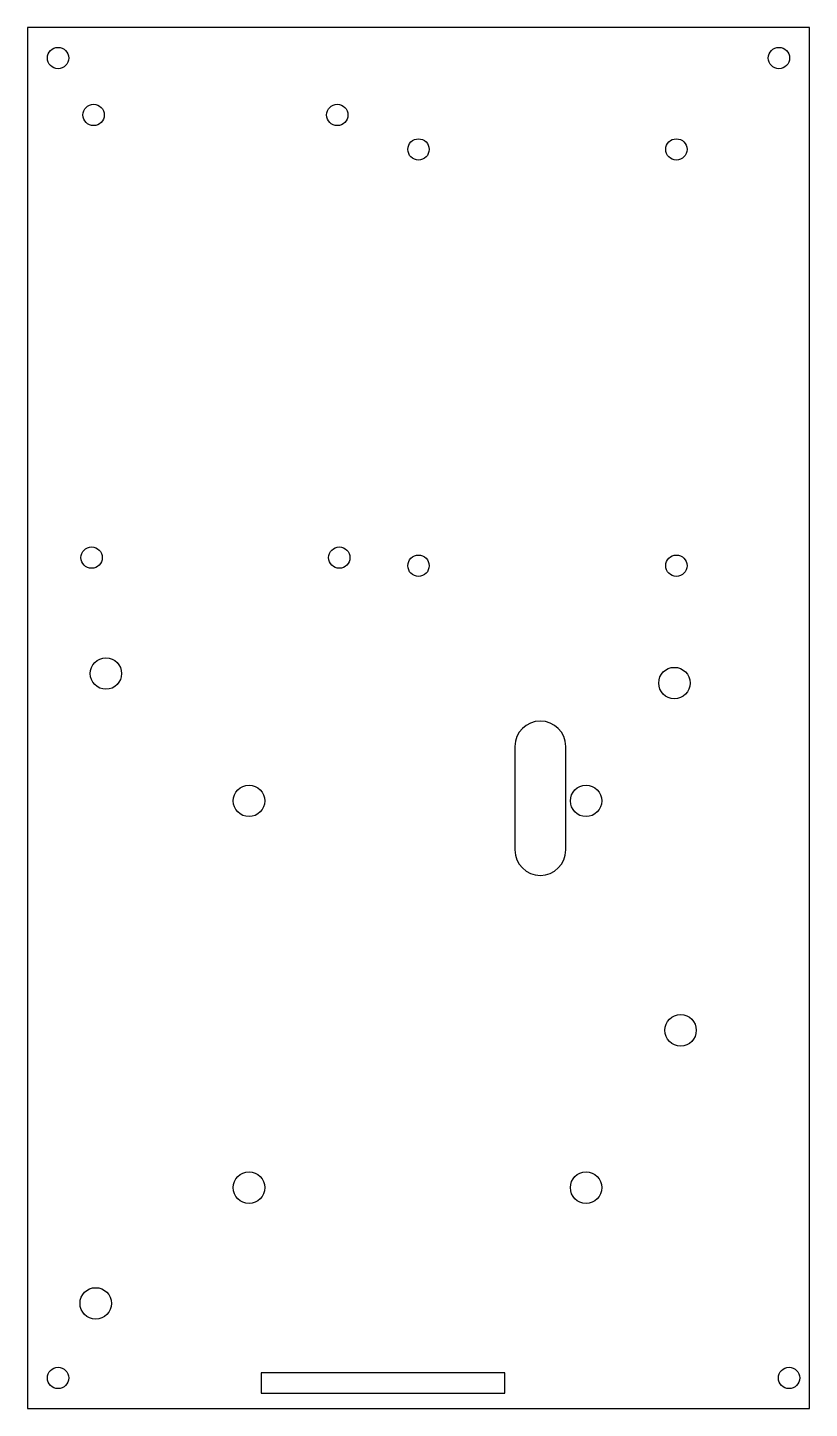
# Model space of a CAD drawing. Header units: millimetres. Extents: x 0 to 77, y 0 to 136.
import ezdxf

# ---------------------------------------------------------------- set-up
doc = ezdxf.new("R2010")
doc.units = ezdxf.units.MM

msp = doc.modelspace()

# ---------------------------------------------------------------- linework, layer by layer
at = {"color": 7, "linetype": 'Continuous', "lineweight": 25}
for p, q in [((0, 136), (0, 0)), ((77, 136), (0, 136)), ((77, 0), (77, 136)), ((48, 65.2), (48, 55)), ((53, 55), (53, 65.2)), ((23, 3.5), (23, 1.5)), ((47, 3.5), (23, 3.5)), ((47, 1.5), (47, 3.5)), ((23, 1.5), (47, 1.5)), ((0, 0), (77, 0))]:
    msp.add_line(p, q, dxfattribs=at)
for centre, radius in [((3, 133), 1.05), ((74, 133), 1.05), ((6.5, 127.4), 1.05), ((30.5, 127.4), 1.05), ((38.5, 124), 1.05), ((63.9, 124), 1.05), ((6.3, 83.8), 1.05), ((30.7, 83.8), 1.05), ((38.5, 83), 1.05), ((63.9, 83), 1.05), ((7.71, 72.38), 1.55), ((63.71, 71.44), 1.55), ((21.81, 59.84), 1.55), ((55.01, 59.84), 1.55), ((64.31, 37.24), 1.55), ((21.81, 21.74), 1.55), ((55.01, 21.74), 1.55), ((6.71, 10.34), 1.55), ((3, 3), 1.05), ((75, 3), 1.05)]:
    msp.add_circle(centre, radius, dxfattribs=at)
for centre, start, end in [((50.5, 65.2), 0, 180), ((50.5, 55), 180, 0)]:
    msp.add_arc(centre, 2.5, start, end, dxfattribs=at)

doc.saveas('drawing.dxf')
